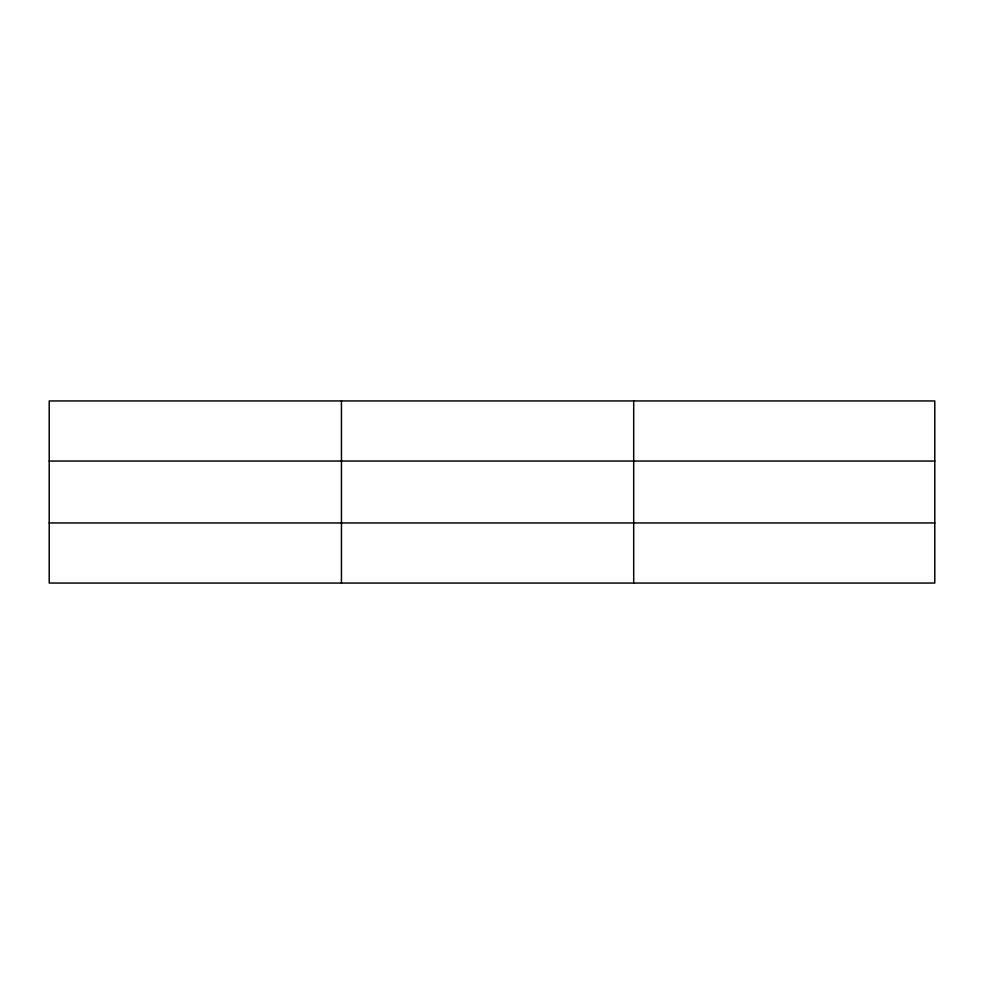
<?xml version="1.0" encoding="UTF-8"?>
<svg xmlns="http://www.w3.org/2000/svg" width="984" height="984" viewBox="0 0 984 984"><rect width="100%" height="100%" fill="white"/><g stroke="black" fill="none" stroke-linecap="round" stroke-linejoin="round"><path stroke-width="1.48" d="M341.448 400.943L341.448 583.057M633.696 400.943L633.696 583.057M934.8 522.959L934.8 583.057L49.2 583.057L49.2 400.943L934.8 400.943L934.8 522.959L49.2 522.959M49.2 461.041L934.8 461.041"/></g></svg>
